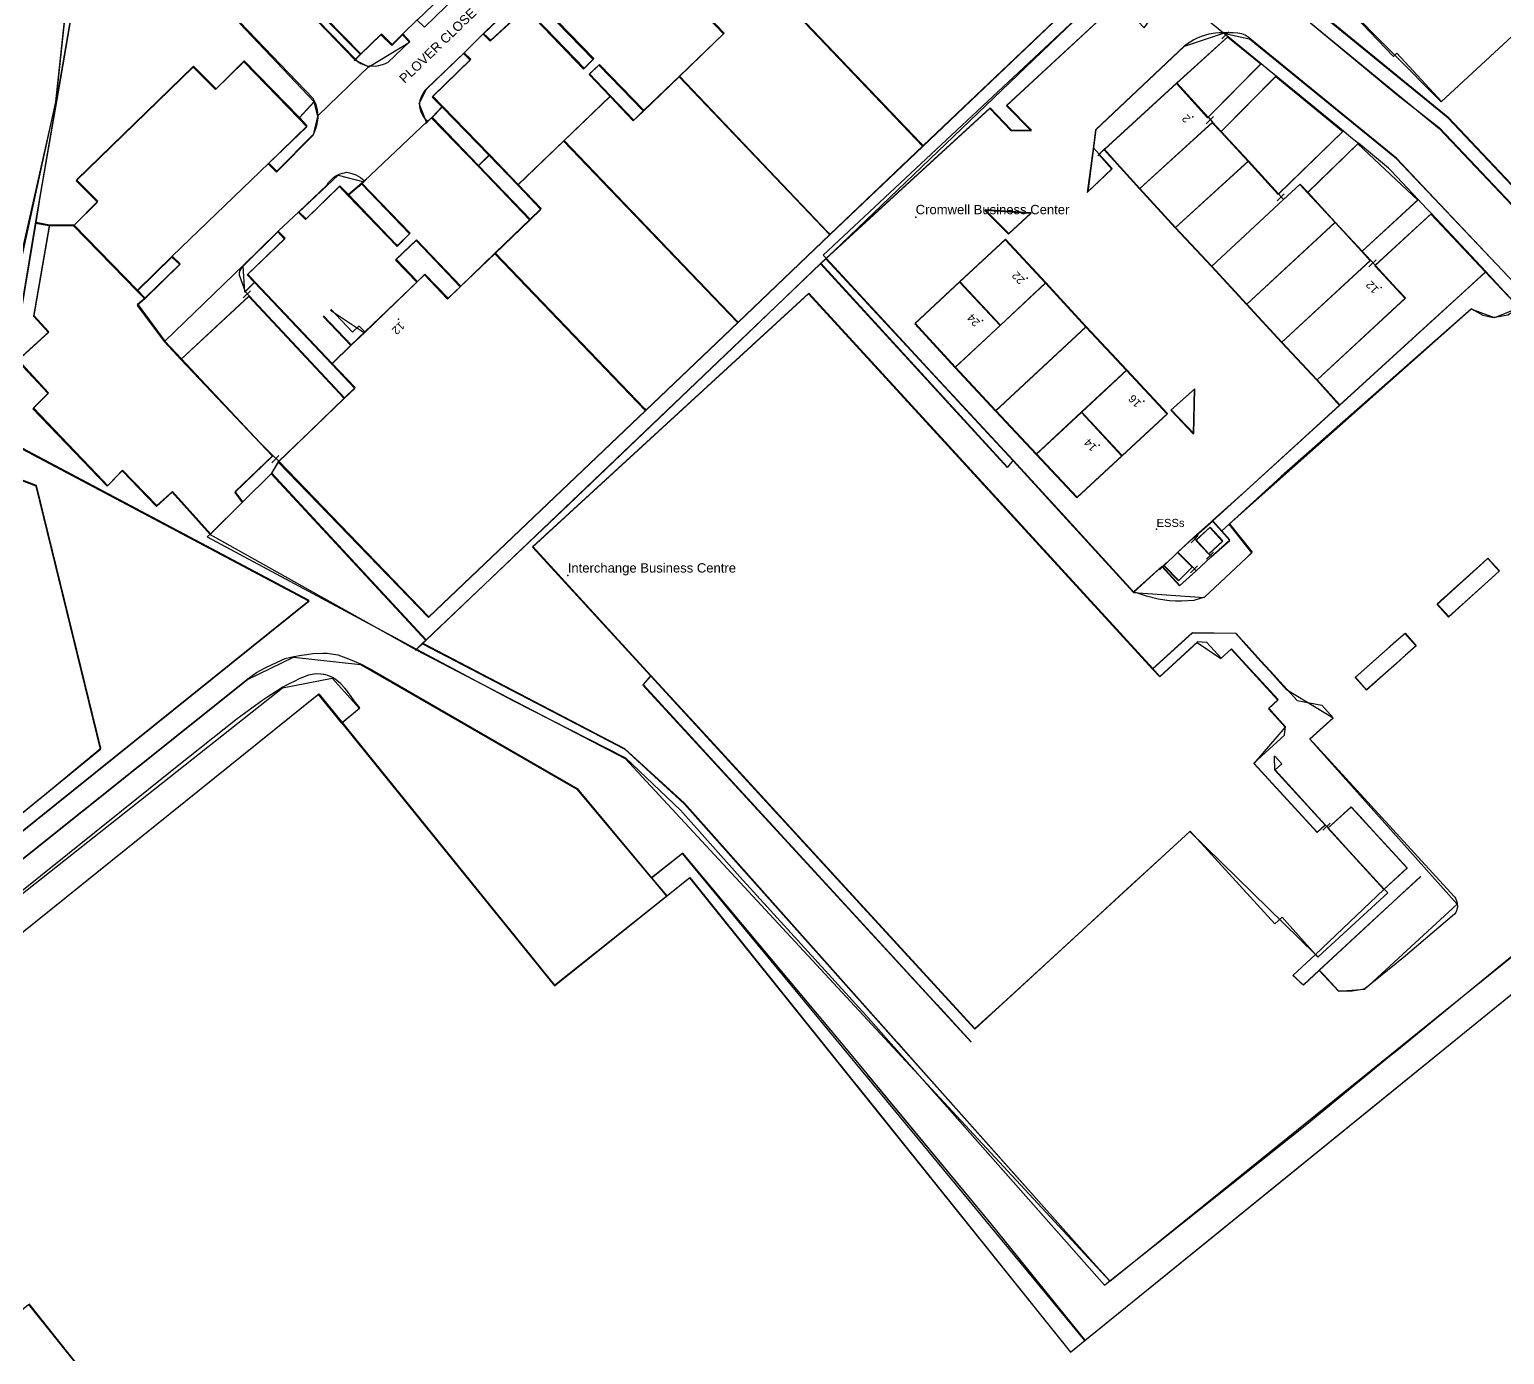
# Model space of a CAD drawing. Header units: millimetres. Extents: x 111502 to 977541, y 8702 to 1044108.
# Drawn here: x 488807.8 to 489015.1, y 243066.6 to 243252.7 of the extents above; entities that cross this region are included whole.
import ezdxf
from ezdxf.enums import TextEntityAlignment as Align

# ---------------------------------------------------------------- set-up
doc = ezdxf.new("R2010")
doc.units = ezdxf.units.MM
doc.header["$LTSCALE"] = 0.25
doc.linetypes.add('DASHED2', pattern=[9.525, 6.35, -3.175])
doc.layers.add('E HVSS As Laid HV', color=10, linetype='Continuous')
doc.layers.add('X HVSS Site Background', color=8, linetype='Continuous')
doc.styles.add('85C29BD3-77E0-4928-B775-6F', font='arial.ttf', dxfattribs={"height": 0.2})

# ---------------------------------------------------------------- blocks, each defined once
blk = doc.blocks.new('Gas OS')
at = {"layer": 'X HVSS Site Background'}
for points in [[(506.8, -616.07), (521.41, -604.26), (578.93, -558.11), (535.54, -535.13), (540.5, -505.06), (546.71, -468.85), (559.29, -392.98), (604.03, -383.11), (614.12, -387.21), (641.48, -406.5)], [(520.39, -602.72), (549.64, -578.89), (540.58, -541.97), (534.35, -539.64)], [(532.54, -537.4), (543.33, -487.98), (545.39, -468.66), (550.74, -432.99), (549.21, -421.38), (553.84, -420.35), (549.66, -400.65), (545.01, -401.6), (538.84, -402.59), (539.92, -411), (535.89, -415)], [(896.21, -573.52), (850.11, -614.4), (837.92, -602.5), (783.88, -537.64), (738.98, -490.2), (678.35, -440.83), (678.69, -436.36), (684.38, -431.71), (689.79, -432), (687.54, -434.13), (706.36, -454.21), (710.26, -450.52), (715.16, -455.71), (710.59, -460.28), (738.06, -487.99), (749.85, -477.07), (699.05, -423.23), (694.85, -425.82), (694.35, -421.83), (696.55, -416.93), (699.95, -421.03), (720, -402.2)], [(677.42, -426.15), (679.33, -428.16), (674.83, -432.55), (677.4, -434.99), (676.25, -438.63), (677.55, -442.28), (737.77, -491.69), (782.28, -538.64), (836.5, -603.6), (840.91, -608.81)], [(647.36, -438.53), (650.5, -442.13), (653.89, -438.98), (663.4, -448.97), (658.6, -453.58), (660.73, -455.81), (665.7, -451.02), (687.36, -473.12), (665.22, -494.22), (652.13, -506.67), (630.94, -484.46), (637.2, -478.42), (633.95, -475.03), (640.68, -468.55), (665.22, -494.22)], [(574.62, -538.57), (573.63, -540.23), (595.35, -563.66), (650.84, -510.72), (677.05, -539.35), (677.88, -538.39), (651.57, -510.01), (674.62, -488.91), (677.57, -492.01), (680.41, -492.06), (676.97, -488.51), (692.8, -473.86), (696.31, -477.56), (698.56, -474.46), (698.47, -471.07), (671.2, -449.87), (669.66, -451.73), (667.56, -449.92), (669.1, -448.07), (671.2, -449.87)], [(573.49, -469.69), (585.38, -482.08), (587.33, -483.05), (593.05, -479.59), (592.05, -478.54), (590.56, -480.04), (589.05, -478.54), (586.15, -481.33), (581.26, -476.34), (584.3, -473.34), (581.1, -470.15), (586.25, -465.34), (589.2, -468.54), (592.4, -465.59), (597.14, -470.49), (598.7, -472.09), (594.15, -476.49), (595.15, -477.49), (599.6, -473.14), (599.4, -468.39), (598, -469.69), (592.55, -464.01), (590.53, -465.92), (587.16, -462.94)], [(581.35, -468.51), (579.91, -469.89), (577.11, -472.59), (573.49, -469.69), (570.35, -472.7), (571.86, -474.24), (569.15, -476.9), (579.65, -487.99)], [(610.81, -476.39), (617.53, -483.36), (618.87, -482), (612.1, -475.04), (610.81, -476.39), (609.35, -474.89), (604.41, -479.43), (603.41, -478.48), (608.36, -473.74), (612.83, -474.05)], [(687.36, -473.12), (688.68, -474.46), (651.57, -510.01)], [(744.28, -511.88), (749, -516.91), (780.14, -550.32), (781.68, -556.44), (780.09, -562.34), (774.01, -568.5), (770.55, -571.8), (772.84, -571.99), (781.09, -564.03), (783.48, -556.83), (781.88, -549.63), (777.38, -544.04), (731.77, -495.99), (711.11, -479.16), (707.42, -478.35), (701.92, -480.21), (689.47, -491.96), (689.12, -494.5), (688.32, -500.7), (691.76, -497.41), (689.93, -495.38)], [(707.22, -479.12), (708.23, -478.11)], [(577.52, -490.32), (569.76, -482.34), (565.8, -486.25), (562.65, -483.1), (546.21, -499.05), (549.2, -502.04), (545.85, -505.4), (554.77, -514.55), (559.66, -509.78), (560.76, -510.83), (555.85, -515.65), (554.77, -514.55)], [(585.27, -482.22), (586.28, -481.21)], [(595.46, -490.83), (594.4, -488.19), (595.45, -486.19), (600.65, -481.19), (601.6, -482.09), (596.25, -487.29), (597.64, -488.71), (596.15, -490.24), (602.69, -497.02), (609.96, -504.58)], [(630.94, -484.46), (625.93, -489.26), (619.67, -482.8), (618.29, -484.15), (621.26, -487.23), (614.72, -493.48), (639.2, -519), (626.22, -531.36), (605.04, -509.3), (609.96, -504.58), (611.51, -503.07), (608.26, -499.67), (604.26, -495.49), (597.64, -488.71)], [(695.67, -500.2), (690.67, -494.7), (700.87, -485.4)], [(621.26, -487.23), (624.5, -490.62), (625.93, -489.26)], [(595.3, -491.04), (596.32, -490.02)], [(705.04, -491.07), (706.06, -490.05)], [(707.07, -492.2), (710.92, -496.35)], [(608.26, -499.67), (614.72, -493.48)], [(689.79, -495.55), (690.8, -494.54)], [(720.58, -527.08), (723.77, -530.61), (744.28, -511.88), (736.61, -503.73), (728.73, -511), (732.97, -515.59), (720.58, -527.08), (715.63, -521.79), (728.08, -510.29), (726.9, -509.01), (734.77, -501.77), (726.35, -493.86), (719.25, -500.75), (718.17, -499.59), (715.83, -501.75), (705.76, -511.11)], [(602.69, -497.02), (604.26, -495.49)], [(584.4, -501.12), (586.31, -499.49), (593.07, -506.53), (591.3, -508.28), (584.4, -501.12), (583.21, -499.88), (578.46, -504.5), (577.46, -503.52), (583.01, -498.29), (586.65, -499.19)], [(585.98, -499.84), (586.99, -498.83)], [(714.98, -501.88), (715.99, -500.87)], [(719.25, -500.75), (723.13, -504.94), (726.9, -509.01)], [(545.85, -505.4), (542.41, -505.41), (540.21, -518.09), (542.3, -520.39), (537.98, -524.35), (542.28, -528.96), (540.14, -531.08), (550.56, -541.98), (552.68, -539.81), (557.48, -544.8), (559.7, -542.79), (565.02, -548.75)], [(542.41, -505.41), (540.5, -505.06)], [(715.63, -521.79), (710.68, -516.44), (705.76, -511.11), (700.67, -505.69)], [(710.68, -516.44), (723.13, -504.94)], [(581.94, -517.22), (586.71, -520.4), (594.1, -513.3), (595.16, -512.28), (598.41, -515.68), (600.19, -513.96), (593.97, -507.46), (591.11, -510.19), (594.1, -513.3)], [(652.13, -506.67), (639.2, -519)], [(682.42, -513.45), (676.07, -519.4), (670.37, -513.31), (676.77, -507.36), (682.42, -513.45), (688.12, -519.6), (675.43, -531.4), (669.72, -525.3), (664.07, -519.15), (670.37, -513.31)], [(600.19, -513.96), (605.04, -509.3)], [(650.7, -510.87), (651.71, -509.86)], [(727.9, -511.15), (728.91, -510.14)], [(571.27, -513.36), (582.12, -524.83), (585.37, -528.22), (583.89, -529.64)], [(555.85, -515.65), (554.79, -516.57), (558.61, -521.69), (560.94, -524.17), (573.8, -537.75), (568.51, -542.83), (569.56, -544.27)], [(626.22, -531.36), (595.73, -560.42), (574.62, -538.57), (583.89, -529.64), (570.48, -515.32), (560.94, -524.17)], [(569.69, -515.52), (570.7, -514.51)], [(720.91, -610), (723.6, -612.91), (727.31, -612.6), (740.29, -600.67), (719.57, -577.5), (722.86, -574.55), (716.33, -570.55), (713.99, -567.97), (712.68, -566.54), (710.63, -564.28), (709.18, -562.67), (703.07, -562.59), (697.49, -567.65), (649.13, -514.93), (610.34, -550.53), (626.96, -568.63), (625.87, -569.9), (671.99, -620.06)], [(580.93, -518.14), (584.81, -522.22), (586.71, -520.4)], [(749, -516.91), (745.54, -518.31), (742.26, -517.09), (708.26, -547.3)], [(669.72, -525.3), (676.07, -519.4)], [(687.48, -531.59), (693.83, -525.7), (688.12, -519.6)], [(582.12, -524.83), (584.81, -522.22)], [(693.18, -537.74), (699.53, -531.84), (693.83, -525.7)], [(694.79, -556.88), (698.81, -553.25), (701.27, -555.97), (703.56, -553.91), (705.73, -551.91), (708.34, -549.57), (707.19, -548.29), (705.9, -546.86), (723.77, -530.61)], [(675.43, -531.4), (681.13, -537.49)], [(573.7, -538.66), (574.71, -537.65)], [(677.88, -538.39), (694.79, -556.88), (704.76, -557.6), (711.45, -551.31), (708.26, -547.3), (707.19, -548.29)], [(573.63, -540.23), (569.56, -544.27), (565.02, -548.75), (594.01, -564.93), (623.39, -580.2), (691.47, -653.66)], [(701, -551.28), (703.06, -553.36), (701.15, -555.26), (699.08, -553.16), (701, -551.28), (703.25, -549.21), (705.9, -546.86)], [(702.91, -549.9), (703.92, -548.88)], [(705.05, -552.22), (706.06, -551.21)], [(698.45, -553.71), (699.46, -552.69)], [(702.81, -554.15), (703.82, -553.14)], [(594.59, -564.4), (595.6, -563.39)], [(593.92, -565.04), (594.93, -564.02)], [(594.86, -564.12), (623.3, -578.92), (631.66, -586.57), (691.47, -653.66), (787.19, -576.44), (782.86, -571.44), (790.49, -567.63), (791.88, -567.63), (795.69, -568.63), (808.19, -580.72), (810.5, -586.42), (809.2, -593.41), (802.19, -599.63), (801, -598.04), (807.69, -592.41), (808.79, -587.12), (806.6, -581.62), (795.69, -568.63)], [(697.49, -567.65), (698.49, -568.74), (703.78, -563.9), (707.09, -566.19), (708.55, -564.86), (715.1, -572), (713.77, -573.22), (716.14, -575.8), (711.71, -580.93), (720.6, -590.62), (721.74, -589.58), (714.67, -581.88), (714.61, -579.92)], [(491.83, -700.25), (465.84, -647.95), (465.04, -643.69), (466.4, -638.67), (473.75, -633.02), (478.76, -632.24), (483.11, -635.29), (490.11, -629.51), (492.6, -631.25), (508.55, -618.39), (570.28, -569.14), (576.77, -565.98), (586.15, -567.01), (616.56, -584.52), (627.05, -597.03)], [(510.77, -621.18), (575.2, -570.3), (582.21, -568.92), (586.02, -573.21), (583.55, -575.26), (613.42, -612.14), (629.18, -599.58), (632.42, -596.99), (685.95, -663.63), (687.99, -661.98), (748.8, -612.65), (759.09, -625.31)], [(735.15, -596.81), (720.91, -610), (718.71, -612.04), (717.21, -610.71), (720.37, -607.77), (702.75, -590.48), (672.5, -618.22), (626.96, -568.63)], [(583.55, -575.26), (580.28, -571.23), (513.61, -624.8), (510.77, -621.18)], [(720.37, -607.77), (730.01, -598.6), (733.25, -595.62), (725.38, -587.05), (722.14, -590.02), (730.01, -598.6)], [(721.43, -590.3), (722.44, -589.29)], [(687.99, -661.98), (631.43, -593.58), (627.05, -597.03), (629.18, -599.58)], [(531.39, -655.88), (535.75, -652.18), (536.66, -653.32), (533.2, -656.08), (536.07, -659.67), (539.53, -656.93), (558.09, -680.09), (539.27, -695.29)]]:
    blk.add_lwpolyline(points, dxfattribs=at)
for points in [[(712.7, -482.68), (708.04, -478.87), (700.87, -485.4), (705.23, -490.21)], [(715.13, -500.99), (710.92, -496.35), (700.67, -505.69), (695.67, -500.2), (705.87, -490.9), (707.07, -492.2), (714.8, -484.4), (724.25, -492.14)], [(580.16, -490.02), (579.65, -487.99), (577.52, -490.32), (578.63, -491.46), (573.2, -496.68), (574.35, -497.84), (579.55, -492.58)], [(680.36, -503.65), (673.91, -503.21), (677.22, -506.56)], [(571.27, -513.36), (569.91, -514.71), (569.66, -511.03), (574.56, -506.24), (575.51, -507.24), (570.26, -512.28)], [(703.24, -534.64), (703.37, -528.34), (700.08, -531.29)], [(693.18, -537.74), (686.83, -543.59), (681.13, -537.49), (687.48, -531.59)], [(705.38, -551.53), (703.59, -549.58), (705.54, -547.78), (707.33, -549.73)], [(737.48, -558.57), (744.6, -552.14), (746.21, -553.92), (739.09, -560.34)], [(725.98, -568.85), (732.95, -562.67), (734.51, -564.41), (727.55, -570.61)]]:
    blk.add_lwpolyline(points, close=True, dxfattribs=at)
blk = doc.blocks.new('OS MAP 060722')
at = {"layer": 'X HVSS Site Background'}
for points in [[(207.5, 4127.21), (195.72, 4116.29), (189.42, 4123.09), (188.95, 4122.6), (173.59, 4138.69), (168.63, 4143.65), (168.25, 4144.02), (169.02, 4144.79), (169.88, 4145.65), (172.82, 4148.59), (167.92, 4153.79), (164.02, 4150.09), (145.22, 4170.19), (147.47, 4172.31)], [(136.36, 4167.97), (136.01, 4163.49), (154.82, 4148.14), (180.42, 4127.34), (189.42, 4119.99), (196.62, 4114.09), (241.51, 4066.61), (295.52, 4001.72)], [(135.22, 4162.04), (135.52, 4161.74), (138.82, 4159.04), (155.92, 4145.09), (189.42, 4117.29), (195.42, 4112.59), (239.91, 4065.61), (249.34, 4054.3), (258.08, 4043.82), (294.11, 4000.61)], [(54.82, 4133.85), (50.07, 4138.74), (46.87, 4135.79), (43.92, 4138.99), (38.77, 4134.19), (41.97, 4130.99), (38.92, 4127.99), (43.82, 4122.99)], [(-21.98, 4001.59), (-0.38, 4019.1), (7.29, 4025.43), (-1.77, 4062.35), (-7.99, 4064.7), (-8.54, 4065.01), (-8.8, 4065.26), (-9.05, 4065.55), (-9.32, 4065.85), (-9.48, 4066.06), (-9.56, 4066.19), (-9.72, 4066.55), (-9.75, 4066.66), (-9.8, 4066.93), (-9.81, 4067.51), (-9.76, 4068.2), (-9.55, 4069.57), (-9.42, 4070.65), (-9.21, 4071.54), (-9, 4072.43), (-8.81, 4073.21), (1, 4116.37), (3.06, 4135.69)], [(88.6, 4119.86), (93.62, 4124.69), (94.87, 4125.89), (91.62, 4129.29), (98.35, 4135.76)], [(98.35, 4135.76), (122.42, 4110.54), (122.87, 4110.09)], [(-1.83, 4099.28), (-1.15, 4103.43), (1.63, 4119.51), (4.39, 4135.5)], [(31.16, 4134.65), (34.32, 4131.29), (43.02, 4122.29), (43.06, 4122.25)], [(37.32, 4116.34), (37.12, 4116.69), (26.82, 4127.44), (29.52, 4130.09), (28.02, 4131.64)], [(156.13, 4133.23), (165.07, 4125.94)], [(61.07, 4125.84), (64.07, 4128.74), (66.02, 4130.59)], [(109.22, 4094.29), (108.81, 4094.71), (146.35, 4129.84)], [(109.22, 4094.29), (132.27, 4115.39), (135.22, 4112.29), (138.07, 4112.24), (134.62, 4115.79), (150.47, 4130.44)], [(145.02, 4131.19), (122.87, 4110.09)], [(49.72, 4125.79), (51.82, 4127.84)], [(68.47, 4127.94), (67.02, 4129.44), (62.07, 4124.89), (61.07, 4125.84)], [(69.77, 4129.29), (76.54, 4122.33), (75.2, 4120.96), (68.47, 4127.94)], [(43.82, 4122.99), (46.72, 4125.79), (48.22, 4124.29), (49.72, 4125.79)], [(49.72, 4125.79), (50.72, 4124.74), (47.62, 4121.79), (47.22, 4121.59), (46.82, 4121.44), (46.32, 4121.29), (45.82, 4121.19), (45.37, 4121.24), (45, 4121.27)], [(58.32, 4123.14), (61.07, 4125.84)], [(165.07, 4125.94), (164.52, 4125.94), (163.92, 4125.89), (163.02, 4125.74), (161.92, 4125.44), (161.37, 4125.19), (160.87, 4124.94), (160.37, 4124.64), (159.57, 4124.09), (147.12, 4112.34), (146.77, 4109.79)], [(158.52, 4118.89), (165.7, 4125.43)], [(165.07, 4125.94), (165.7, 4125.43)], [(168.77, 4125.14), (168.52, 4125.34), (168.12, 4125.59), (167.62, 4125.79), (167.07, 4125.89), (166.42, 4125.94), (165.07, 4125.94)], [(165.7, 4125.43), (170.35, 4121.62)], [(241.11, 4047.41), (241.21, 4048.41), (241.11, 4049.31), (240.91, 4050.41), (240.81, 4051.01), (240.61, 4051.71), (240.41, 4052.31), (239.91, 4053.71), (239.51, 4054.61), (239.01, 4055.51), (237.91, 4056.71), (235.01, 4060.21), (220.27, 4075.52), (205.82, 4090.89), (190.72, 4106.89), (189.42, 4108.29), (168.77, 4125.14)], [(35.18, 4114.02), (27.42, 4121.99), (23.47, 4118.09), (20.32, 4121.24), (3.87, 4105.29), (6.87, 4102.29), (3.52, 4098.94)], [(37.82, 4114.32), (45, 4121.27)], [(43.82, 4122.99), (43.06, 4122.25)], [(43.06, 4122.25), (43.32, 4121.94), (43.82, 4121.64), (44.52, 4121.34), (44.77, 4121.29), (45, 4121.27)], [(53.12, 4118.14), (58.32, 4123.14)], [(58.32, 4123.14), (59.27, 4122.24), (53.92, 4117.04), (55.31, 4115.62)], [(78.92, 4117.09), (75.96, 4120.17), (77.34, 4121.51), (83.6, 4115.06)], [(170.35, 4121.62), (162.9, 4114.08)], [(170.35, 4121.62), (171.5, 4120.67), (172.45, 4119.9)], [(83.6, 4115.06), (88.6, 4119.86)], [(88.6, 4119.86), (109.42, 4097.99), (109.78, 4097.63)], [(172.45, 4119.9), (164.73, 4112.09)], [(172.45, 4119.9), (177.31, 4115.91), (181.91, 4112.15)], [(53.12, 4118.14), (52.87, 4117.89), (52.67, 4117.64), (52.52, 4117.39), (52.32, 4117.04), (52.12, 4116.44), (52.07, 4116.14), (52.07, 4115.64), (52.12, 4115.29), (52.22, 4114.94), (52.52, 4114.29), (52.72, 4113.99), (53.12, 4113.49)], [(72.38, 4110.83), (78.92, 4117.09)], [(78.92, 4117.09), (82.17, 4113.69), (83.6, 4115.06)], [(148.32, 4109.59), (158.52, 4118.89)], [(158.52, 4118.89), (162.9, 4114.08)], [(37.32, 4116.34), (35.18, 4114.02)], [(37.82, 4114.32), (37.77, 4114.64), (37.72, 4115.09), (37.52, 4115.89), (37.32, 4116.34)], [(53.82, 4114.09), (55.31, 4115.62)], [(55.31, 4115.62), (61.92, 4108.84)], [(30.87, 4107.64), (32.02, 4106.49), (37.22, 4111.74), (37.37, 4112.14), (37.47, 4112.49), (37.62, 4112.94), (37.82, 4113.94), (37.82, 4114.32)], [(30.87, 4107.64), (36.29, 4112.87), (35.18, 4114.02)], [(53.12, 4113.49), (44.32, 4105.14)], [(53.12, 4113.49), (53.82, 4114.09)], [(53.82, 4114.09), (60.35, 4107.3)], [(153.32, 4104.09), (163.52, 4113.39)], [(162.9, 4114.08), (163.52, 4113.39)], [(163.52, 4113.39), (164.73, 4112.09)], [(65.92, 4104.64), (72.38, 4110.83)], [(72.38, 4110.83), (96.62, 4085.54), (96.85, 4085.31)], [(164.73, 4112.09), (168.57, 4107.94)], [(181.91, 4112.15), (172.79, 4103.3)], [(181.91, 4112.15), (182.96, 4111.28), (184.01, 4110.43)], [(60.35, 4107.3), (61.92, 4108.84)], [(61.92, 4108.84), (65.92, 4104.64)], [(122.87, 4110.09), (109.78, 4097.63)], [(146.77, 4109.79), (145.97, 4103.59), (149.42, 4106.89), (147.58, 4108.91)], [(147.58, 4108.91), (146.77, 4109.79)], [(148.32, 4109.59), (147.58, 4108.91)], [(153.32, 4104.09), (150.12, 4107.59), (148.32, 4109.59)], [(184.01, 4110.43), (176.9, 4103.53)], [(192.42, 4102.51), (189.42, 4105.69), (188.6, 4106.58), (188.27, 4106.94), (184.01, 4110.43)], [(17.32, 4094.54), (30.87, 4107.64)], [(60.35, 4107.3), (67.62, 4099.74)], [(158.32, 4098.59), (168.57, 4107.94)], [(168.57, 4107.94), (172.79, 4103.3)], [(35.12, 4100.81), (39.07, 4104.59), (39.27, 4104.89), (40.02, 4105.64), (40.42, 4105.89), (40.67, 4106.04), (40.92, 4106.14), (41.22, 4106.24), (41.52, 4106.29), (41.87, 4106.34), (42.22, 4106.29), (42.57, 4106.19), (43.12, 4105.99), (43.77, 4105.59), (44.32, 4105.14)], [(43.97, 4104.84), (50.73, 4097.79), (48.97, 4096.04), (48.8, 4096.22), (42.06, 4103.21)], [(43.97, 4104.84), (42.06, 4103.21)], [(44.32, 4105.14), (43.97, 4104.84)], [(67.62, 4099.74), (69.17, 4101.24), (65.92, 4104.64)], [(173.48, 4102.53), (175.82, 4104.69), (176.9, 4103.53)], [(42.06, 4103.21), (40.87, 4104.44), (36.12, 4099.82), (35.12, 4100.81)], [(158.32, 4098.59), (153.32, 4104.09)], [(163.4, 4093.18), (173.48, 4102.53)], [(172.79, 4103.3), (173.48, 4102.53)], [(176.9, 4103.53), (180.77, 4099.34)], [(192.42, 4102.51), (184.55, 4095.26)], [(192.42, 4102.51), (193.59, 4101.26), (194.27, 4100.54)], [(32.22, 4098.09), (35.12, 4100.81)], [(138.02, 4100.64), (131.57, 4101.09), (134.87, 4097.74), (138.02, 4100.64)], [(194.27, 4100.54), (186.38, 4093.28)], [(201.92, 4092.39), (194.27, 4100.54)], [(-20.95, 4000.04), (36.57, 4046.2), (-6.8, 4069.2), (-6.7, 4070.94), (-6.51, 4070.9), (-5.64, 4076.15), (-1.83, 4099.28)], [(0.08, 4098.93), (-2.13, 4086.24), (-0.03, 4083.95), (-4.36, 4079.98), (-0.06, 4075.38), (-2.19, 4073.25), (7.6, 4062.98), (8.21, 4062.34), (8.43, 4062.53), (10.34, 4064.52), (15.13, 4059.52), (17.36, 4061.52), (22.68, 4055.56)], [(0.08, 4098.93), (-1.83, 4099.28)], [(3.52, 4098.94), (0.08, 4098.93)], [(3.52, 4098.94), (12.44, 4089.77)], [(62.7, 4095.01), (67.62, 4099.74)], [(163.4, 4093.18), (158.32, 4098.59)], [(168.32, 4087.84), (180.77, 4099.34)], [(180.77, 4099.34), (184.55, 4095.26)], [(27.32, 4093.29), (29.57, 4095.49), (32.22, 4098.09)], [(32.22, 4098.09), (33.17, 4097.09), (27.92, 4092.04), (28.93, 4090.97)], [(57.85, 4090.36), (51.63, 4096.86), (48.78, 4094.13), (51.76, 4091.02)], [(109.78, 4097.63), (96.85, 4085.31)], [(140.07, 4090.84), (134.42, 4096.94), (128.02, 4090.99)], [(12.44, 4089.77), (17.32, 4094.54)], [(17.32, 4094.54), (18.42, 4093.49), (13.52, 4088.69), (13.51, 4088.68)], [(57.85, 4090.36), (62.7, 4095.01)], [(62.7, 4095.01), (83.67, 4073.14), (83.87, 4072.94)], [(108.49, 4093.59), (109.22, 4094.29)], [(109.22, 4094.29), (119.56, 4083.08), (123.97, 4078.29), (135.52, 4065.89)], [(184.55, 4095.26), (185.72, 4093.99)], [(27.32, 4093.29), (16.27, 4082.64)], [(27.32, 4093.29), (26.97, 4092.79), (26.82, 4092.54), (26.7, 4092.22), (26.74, 4091.92), (27.57, 4089.62)], [(52.99, 4040.64), (73.07, 4059.69), (97.22, 4082.74), (108.49, 4093.59)], [(135.52, 4065.89), (134.69, 4064.93), (108.49, 4093.59)], [(168.32, 4087.84), (163.4, 4093.18)], [(173.27, 4082.49), (185.72, 4093.99)], [(186.38, 4093.28), (189.42, 4089.99), (190.62, 4088.69), (189.42, 4087.59), (178.22, 4077.19)], [(181.41, 4073.66), (185.12, 4077.04), (189.42, 4080.99), (199.94, 4090.58), (201.92, 4092.39)], [(185.72, 4093.99), (186.38, 4093.28)], [(206.64, 4087.37), (204.52, 4089.59), (201.92, 4092.39)], [(27.57, 4089.62), (28.93, 4090.97)], [(28.93, 4090.97), (35.79, 4083.71), (39.77, 4079.49)], [(44.37, 4083.92), (51.76, 4091.02)], [(51.76, 4091.02), (52.82, 4092.04), (56.07, 4088.64), (57.85, 4090.36)], [(128.02, 4090.99), (121.72, 4085.14), (127.37, 4078.99)], [(133.72, 4084.89), (128.02, 4090.99)], [(133.72, 4084.89), (140.07, 4090.84)], [(145.77, 4084.69), (140.07, 4090.84)], [(12.44, 4089.77), (13.51, 4088.68)], [(13.51, 4088.68), (12.45, 4087.77), (12.5, 4087.71), (16.27, 4082.64)], [(28.14, 4089), (18.6, 4080.16)], [(27.57, 4089.62), (28.14, 4089)], [(28.14, 4089), (41.54, 4074.67)], [(84.59, 4035.67), (67.98, 4053.77), (106.78, 4089.37), (131.66, 4062.23), (155.12, 4036.62)], [(38.58, 4086.18), (42.47, 4082.09)], [(39.59, 4087.1), (42.64, 4083.87), (43.58, 4084.76), (43.65, 4084.69), (44.37, 4083.92)], [(199.91, 4087.18), (173.18, 4063.61), (165.9, 4056.97)], [(173.27, 4082.49), (168.32, 4087.84)], [(199.91, 4087.18), (201.52, 4086.25), (202.77, 4085.99), (203.19, 4085.97), (205.01, 4086.33), (206.64, 4087.37)], [(42.47, 4082.09), (44.37, 4083.92)], [(96.85, 4085.31), (83.87, 4072.94)], [(127.37, 4078.99), (133.72, 4084.89)], [(133.07, 4072.89), (145.77, 4084.69)], [(151.47, 4078.59), (145.77, 4084.69)], [(16.27, 4082.64), (18.6, 4080.16)], [(39.77, 4079.49), (42.47, 4082.09)], [(178.22, 4077.19), (173.27, 4082.49)], [(18.6, 4080.16), (29.62, 4068.39), (31.45, 4066.57)], [(41.54, 4074.67), (43.02, 4076.09), (39.77, 4079.49)], [(127.37, 4078.99), (133.07, 4072.89)], [(145.12, 4072.69), (151.47, 4078.59)], [(150.82, 4066.54), (157.17, 4072.44), (151.47, 4078.59)], [(160.87, 4069.64), (161.02, 4075.94), (157.72, 4072.99), (160.87, 4069.64)], [(178.22, 4077.19), (181.41, 4073.66)], [(32.27, 4065.74), (36.68, 4069.98), (41.54, 4074.67)], [(163.53, 4057.41), (168.27, 4061.69), (181.41, 4073.66)], [(83.87, 4072.94), (53.37, 4043.89), (32.27, 4065.74)], [(133.07, 4072.89), (138.77, 4066.79)], [(138.77, 4066.79), (145.12, 4072.69)], [(150.82, 4066.54), (145.12, 4072.69)], [(27.22, 4060.05), (26.16, 4061.49), (31.45, 4066.57)], [(31.29, 4064.08), (32.27, 4065.74)], [(31.45, 4066.57), (32.27, 4065.74)], [(135.52, 4065.89), (140.72, 4060.24), (142.29, 4058.51), (152.42, 4047.39)], [(138.77, 4066.79), (144.47, 4060.69), (150.82, 4066.54)], [(31.29, 4064.08), (27.22, 4060.05)], [(52.99, 4040.64), (31.29, 4064.08)], [(27.22, 4060.05), (22.68, 4055.56)], [(165.9, 4056.97), (169.09, 4052.96), (168.27, 4052.19), (162.39, 4046.66), (160.87, 4046.19), (159.17, 4046.09), (158.32, 4046.09), (157.47, 4046.14), (155.87, 4046.39), (154.22, 4046.79), (152.42, 4047.39)], [(160.89, 4055.07), (163.29, 4057.19), (163.53, 4057.41)], [(164.82, 4055.98), (163.53, 4057.41)], [(165.9, 4056.97), (164.83, 4055.99), (164.82, 4055.98)], [(22.68, 4055.56), (22.22, 4055.11), (48.07, 4041.29), (51.65, 4039.37)], [(158.64, 4053), (160.89, 4055.07)], [(160.89, 4055.07), (160.9, 4055.04), (161.03, 4054.91), (161.23, 4054.69)], [(161.23, 4054.69), (163.18, 4056.49), (164.97, 4054.55), (163.01, 4052.75)], [(163.37, 4052.36), (165.97, 4054.71), (164.82, 4055.98)], [(156.72, 4051.12), (158.64, 4053)], [(158.64, 4053), (158.79, 4052.85), (160.7, 4050.9)], [(161.23, 4054.69), (163.01, 4052.75)], [(152.42, 4047.39), (156.45, 4051.02)], [(156.45, 4051.02), (156.72, 4051.12)], [(156.45, 4051.02), (158.91, 4048.3), (161.2, 4050.37)], [(160.7, 4050.9), (158.79, 4049.02), (156.87, 4050.96), (156.72, 4051.12)], [(161.2, 4050.37), (160.7, 4050.9)], [(163.37, 4052.36), (161.2, 4050.37)], [(163.01, 4052.75), (163.37, 4052.36)], [(195.11, 4045.7), (201.52, 4051.49), (202.23, 4052.13), (203.84, 4050.35), (203.17, 4049.74), (196.71, 4043.92), (195.11, 4045.7)], [(52.5, 4040.18), (52.99, 4040.64)], [(155.12, 4036.62), (160.7, 4041.69)], [(179.37, 4014.68), (178.23, 4013.63), (169.34, 4023.33), (173.62, 4027.25), (173.63, 4027.37), (173.77, 4028.46), (171.41, 4031.05), (172.73, 4032.26), (167.68, 4037.77), (166.18, 4039.41), (164.73, 4038.08), (162.7, 4040.29), (161.41, 4040.37), (156.12, 4035.53), (155.12, 4036.62)], [(160.7, 4041.69), (166.81, 4041.59), (168.26, 4039.99)], [(183.62, 4035.4), (187.76, 4039.1), (189.02, 4040.22), (190.58, 4041.6), (192.14, 4039.84), (190.61, 4038.48), (189.35, 4037.36), (185.18, 4033.65), (183.62, 4035.4)], [(-33.81, 3985.92), (27.92, 4035.17), (29.16, 4036.06), (30.37, 4036.73), (32.05, 4037.54), (33.17, 4038.03), (34.41, 4038.33), (35.5, 4038.49), (36.24, 4038.61), (37.05, 4038.72), (38.48, 4038.79), (39.07, 4038.78), (40.57, 4038.56), (42.08, 4037.99), (42.9, 4037.66), (43.79, 4037.29), (45.02, 4036.64), (74.2, 4019.77), (84.69, 4007.24)], [(51.65, 4039.37), (52.5, 4040.18)], [(51.65, 4039.37), (65.27, 4032.09), (81.02, 4024.09), (88.75, 4016.74), (97.08, 4007.35), (114.81, 3987.93), (148.34, 3950), (149.07, 3950.59)], [(149.07, 3950.59), (146.63, 3953.28), (121.83, 3981.2), (89.3, 4017.71), (84.08, 4022.49), (80.94, 4025.37), (52.5, 4040.18)], [(168.26, 4039.99), (170.31, 4037.73)], [(170.31, 4037.73), (171.62, 4036.29)], [(171.62, 4036.29), (173.96, 4033.71)], [(41.19, 4029.04), (43.66, 4031.09), (42.89, 4032.1), (42.35, 4032.86), (42.15, 4033.12), (41.84, 4033.53), (41.57, 4033.89), (40.99, 4034.49), (40.67, 4034.78), (40.2, 4035.16), (39.85, 4035.39), (39.75, 4035.44), (39.42, 4035.57), (39.06, 4035.7), (38.65, 4035.78), (38.53, 4035.79), (38.18, 4035.83), (37.65, 4035.87), (37.26, 4035.82), (36.46, 4035.68), (35.25, 4035.24), (34.35, 4034.77), (33.95, 4034.59), (33.36, 4034.28), (32.84, 4034), (31.93, 4033.42), (30.74, 4032.64), (30.04, 4032.18), (26.45, 4029.56), (17.77, 4022.66), (-31.6, 3983.12)], [(84.59, 4035.67), (83.51, 4034.4), (129.6, 3984.2)], [(178, 3996.47), (174.02, 4000.89), (173.29, 4001.7), (172.29, 4000.78), (169.8, 4003.5), (160.38, 4013.78), (158.53, 4012.09), (150.97, 4005.19), (145.27, 3999.94), (133.97, 3989.54), (130.12, 3986.04), (92.87, 4026.64), (84.59, 4035.67)], [(-28.75, 3979.5), (37.92, 4033.08), (41.19, 4029.04)], [(173.96, 4033.71), (175.41, 4032.12), (178.87, 4031.48), (180.48, 4029.71), (177.19, 4026.76), (197.47, 4004.6), (197.56, 4004.5), (197.66, 4004.36), (197.73, 4004.23), (197.85, 4003.88), (197.9, 4003.58), (197.93, 4003.31), (197.93, 4003.09), (197.87, 4002.83), (197.8, 4002.6), (197.71, 4002.37), (197.54, 4002.13), (191.26, 3996.79), (190.32, 3995.99), (189.42, 3995.29), (189.32, 3995.19), (184.92, 3991.64), (184.32, 3991.49), (183.12, 3991.29), (182.23, 3991.29), (181.87, 3991.29), (181.24, 3991.34), (181.22, 3991.34)], [(41.19, 4029.04), (71.05, 3992.13), (86.81, 4004.7)], [(149.07, 3950.59), (155.22, 3955.49), (176.52, 3972.44), (188.41, 3982.16), (189.42, 3982.99), (203.63, 3994.65), (207.22, 3997.59), (227.42, 4013.69), (244.42, 4027.49), (244.81, 4027.8)], [(179.37, 4014.68), (172.3, 4022.38), (173.25, 4023.25), (172.24, 4024.35)], [(183.01, 4017.21), (179.77, 4014.24)], [(187.63, 4005.65), (190.87, 4008.62), (186.01, 4013.94), (184.31, 4015.78), (183.01, 4017.21)], [(179.77, 4014.24), (179.37, 4014.68)], [(187.63, 4005.65), (186.02, 4007.41), (182.78, 4010.95), (181.03, 4012.87), (179.77, 4014.24)], [(145.6, 3942.26), (132.39, 3958.62), (112.06, 3983.2), (89.06, 4010.7), (84.69, 4007.24)], [(84.69, 4007.24), (86.81, 4004.7)], [(86.81, 4004.7), (90.04, 4007.28), (143.56, 3940.61), (145.6, 3942.26)], [(192.78, 4007.43), (186.62, 4001.74), (178.52, 3994.25)], [(178, 3996.47), (178.33, 3996.1), (179.59, 3997.26), (188.15, 4005.1), (187.63, 4005.65)], [(178, 3996.47), (177.99, 3996.46), (175.39, 3994.06), (174.83, 3993.54), (175.37, 3993.02), (175.79, 3992.62), (176.32, 3992.21)], [(178.52, 3994.25), (177.06, 3992.89), (176.32, 3992.21)], [(178.52, 3994.25), (179.18, 3993.6), (181.22, 3991.34)], [(145.6, 3942.26), (163.82, 3957.04), (189.42, 3977.79), (206.42, 3991.59)], [(-2.85, 3947.36), (4.23, 3938.48), (15.7, 3924.19)]]:
    blk.add_lwpolyline(points, dxfattribs=at)
at = {"layer": 'X HVSS Site Background', "flags": 128}
for points in [[(195.11, 4045.7), (201.52, 4051.49), (201.52, 4051.49), (202.23, 4052.13), (202.23, 4052.13), (203.84, 4050.35), (203.84, 4050.35), (203.17, 4049.74), (203.17, 4049.74), (196.71, 4043.92), (196.71, 4043.92), (195.11, 4045.7)], [(183.62, 4035.4), (187.76, 4039.1), (187.76, 4039.1), (189.02, 4040.22), (189.02, 4040.22), (190.58, 4041.6), (190.58, 4041.6), (192.14, 4039.84), (192.14, 4039.84), (190.61, 4038.48), (190.61, 4038.48), (189.35, 4037.36), (189.35, 4037.36), (185.18, 4033.65), (185.18, 4033.65), (183.62, 4035.4)], [(171.65, 4036.25), (173.96, 4033.71)], [(179.37, 4014.68), (178.23, 4013.63), (178.23, 4013.63), (169.34, 4023.33), (169.34, 4023.33), (173.62, 4027.25), (173.62, 4027.25), (173.63, 4027.37), (173.63, 4027.37), (173.77, 4028.46), (173.77, 4028.46), (171.41, 4031.05), (171.41, 4031.05), (172.73, 4032.26), (172.73, 4032.26), (170.31, 4034.91)], [(173.96, 4033.71), (175.41, 4032.12), (175.41, 4032.12), (178.87, 4031.48), (178.87, 4031.48), (180.48, 4029.71), (180.48, 4029.71), (177.19, 4026.76), (177.19, 4026.76), (197.47, 4004.6), (197.47, 4004.6), (197.56, 4004.5), (197.56, 4004.5), (197.66, 4004.36), (197.66, 4004.36), (197.73, 4004.23), (197.73, 4004.23), (197.85, 4003.88), (197.85, 4003.88), (197.9, 4003.58), (197.9, 4003.58), (197.93, 4003.31), (197.93, 4003.31), (197.93, 4003.09), (197.93, 4003.09), (197.87, 4002.83), (197.87, 4002.83), (197.8, 4002.6), (197.8, 4002.6), (197.71, 4002.37), (197.71, 4002.37), (197.54, 4002.13), (197.54, 4002.13), (191.26, 3996.79), (191.26, 3996.79), (190.32, 3995.99), (190.32, 3995.99), (189.42, 3995.29), (189.42, 3995.29), (189.32, 3995.19), (189.32, 3995.19), (184.92, 3991.64), (184.92, 3991.64), (184.32, 3991.49), (184.32, 3991.49), (183.12, 3991.29), (183.12, 3991.29), (182.23, 3991.29), (182.23, 3991.29), (181.87, 3991.29), (181.87, 3991.29), (181.24, 3991.34), (181.24, 3991.34), (181.22, 3991.34)], [(149.07, 3950.59), (155.22, 3955.49), (155.22, 3955.49), (176.52, 3972.44), (176.52, 3972.44), (188.41, 3982.16), (188.41, 3982.16), (189.42, 3982.99), (189.42, 3982.99), (203.63, 3994.65), (203.63, 3994.65), (207.22, 3997.59), (207.22, 3997.59), (227.42, 4013.69), (227.42, 4013.69), (244.42, 4027.49), (244.42, 4027.49), (244.81, 4027.8)], [(179.37, 4014.68), (172.3, 4022.38), (172.3, 4022.38), (173.25, 4023.25), (173.25, 4023.25), (172.24, 4024.35)], [(183.01, 4017.21), (179.77, 4014.24)], [(187.63, 4005.65), (190.87, 4008.62), (190.87, 4008.62), (186.01, 4013.94), (186.01, 4013.94), (184.31, 4015.78), (184.31, 4015.78), (183.01, 4017.21)], [(178, 3996.47), (174.02, 4000.89), (174.02, 4000.89), (173.29, 4001.7), (173.29, 4001.7), (172.29, 4000.78), (172.29, 4000.78), (169.8, 4003.5), (169.8, 4003.5), (160.38, 4013.78), (160.38, 4013.78), (158.53, 4012.09), (158.53, 4012.09), (150.97, 4005.19), (150.97, 4005.19), (145.27, 3999.94), (145.27, 3999.94), (133.97, 3989.54), (133.97, 3989.54), (130.12, 3986.04), (130.12, 3986.04), (125.97, 3990.57)], [(179.77, 4014.24), (179.37, 4014.68)], [(187.63, 4005.65), (186.02, 4007.41), (186.02, 4007.41), (182.78, 4010.95), (182.78, 4010.95), (181.03, 4012.87), (181.03, 4012.87), (179.77, 4014.24)], [(192.78, 4007.43), (186.62, 4001.74), (186.62, 4001.74), (178.52, 3994.25)], [(178, 3996.47), (178.33, 3996.1), (178.33, 3996.1), (179.59, 3997.26), (179.59, 3997.26), (188.15, 4005.1), (188.15, 4005.1), (187.63, 4005.65)], [(178, 3996.47), (177.99, 3996.46), (177.99, 3996.46), (175.39, 3994.06), (175.39, 3994.06), (174.83, 3993.54), (174.83, 3993.54), (175.37, 3993.02), (175.37, 3993.02), (175.79, 3992.62), (175.79, 3992.62), (176.32, 3992.21)], [(178.52, 3994.25), (177.06, 3992.89), (177.06, 3992.89), (176.32, 3992.21)], [(178.52, 3994.25), (179.18, 3993.6), (179.18, 3993.6), (181.22, 3991.34)], [(145.6, 3942.26), (163.82, 3957.04), (163.82, 3957.04), (189.42, 3977.79), (189.42, 3977.79), (206.42, 3991.59)], [(124.82, 3989.41), (129.6, 3984.2)], [(118.81, 3983.41), (148.34, 3950), (148.34, 3950), (149.07, 3950.59)], [(149.07, 3950.59), (146.63, 3953.28), (146.63, 3953.28), (121.83, 3981.2), (121.83, 3981.2), (119.37, 3983.96)], [(145.6, 3942.26), (132.39, 3958.62), (132.39, 3958.62), (115.02, 3979.62)], [(113.48, 3978.08), (143.56, 3940.61), (143.56, 3940.61), (145.6, 3942.26)]]:
    blk.add_lwpolyline(points, dxfattribs=at)
at = {"layer": 'X HVSS Site Background'}
for p in [(54.62, 4124.14), (160.77, 4114.15), (121.8, 4100.06), (137.47, 4091.48), (187.22, 4090.17), (49.1, 4085.69), (131.18, 4085.53), (153.84, 4074.17), (147.6, 4067.99), (155.65, 4056.19), (72.9, 4049.72)]:
    blk.add_point(p, dxfattribs=at)
at = {"layer": 'X HVSS Site Background', "style": '85C29BD3-77E0-4928-B775-6F'}
blk.add_text('PLOVER CLOSE', height=1.3125, rotation=44, dxfattribs=at).set_placement((54.62, 4124.14), align=Align.MIDDLE_CENTER)
for s, height, rotation, p in [('2', 1.12, 133, (160.77, 4114.15)), ('22', 1.125, 133, (137.47, 4091.48)), ('12', 1.125, 133, (187.22, 4090.17)), ('24', 1.125, 133, (131.18, 4085.53)), ('12', 1.125, 223.9, (49.1, 4085.69)), ('16', 1.125, 133, (153.84, 4074.17)), ('14', 1.125, 133, (147.6, 4067.99))]:
    blk.add_text(s, height=height, rotation=rotation, dxfattribs=at).set_placement(p, align=Align.BOTTOM_LEFT)
for s, height, p in [('Cromwell Business Center', 1.3125, (121.8, 4100.06)), ('ESSs', 1.125, (155.65, 4056.19)), ('Interchange Business Centre', 1.3125, (72.9, 4049.72))]:
    blk.add_text(s, height=height, dxfattribs=at).set_placement(p, align=Align.BOTTOM_LEFT)

msp = doc.modelspace()

# ---------------------------------------------------------------- linework, layer by layer
at = {"lineweight": 0}
msp.add_circle((488727.82, 239008.33), 11388.42, dxfattribs=at)
at = {"layer": 'X HVSS Site Background', "lineweight": 0}
for p in [(488865.2, 243250.45), (488971.35, 243240.46), (488932.38, 243226.37), (488948.05, 243217.79), (488997.8, 243216.48), (488859.68, 243212), (488941.76, 243211.84), (488964.42, 243200.48), (488958.18, 243194.3), (488966.23, 243182.5), (488883.48, 243176.03)]:
    msp.add_point(p, dxfattribs=at)

# ---------------------------------------------------------------- block references
at = {"layer": 'E HVSS As Laid HV', "linetype": 'DASHED2', "lineweight": 0}
msp.add_blockref('OS MAP 060722', (488810.58, 239126.31), dxfattribs=at)
at = {"layer": 'X HVSS Site Background', "lineweight": 0}
msp.add_blockref('Gas OS', (488268.18, 243730.52), dxfattribs=at)

# ---------------------------------------------------------------- texts
at = {"layer": 'X HVSS Site Background', "lineweight": 0, "style": '85C29BD3-77E0-4928-B775-6F'}
msp.add_text('PLOVER CLOSE', height=1.3125, rotation=44, dxfattribs=at).set_placement((488865.2, 243250.45), align=Align.MIDDLE_CENTER)
for s, height, rotation, p in [('2', 1.12, 133, (488971.35, 243240.46)), ('22', 1.125, 133, (488948.05, 243217.79)), ('12', 1.125, 133, (488997.8, 243216.48)), ('12', 1.125, 223.9, (488859.68, 243212)), ('24', 1.125, 133, (488941.76, 243211.84)), ('16', 1.125, 133, (488964.42, 243200.48)), ('14', 1.125, 133, (488958.18, 243194.3))]:
    msp.add_text(s, height=height, rotation=rotation, dxfattribs=at).set_placement(p, align=Align.BOTTOM_LEFT)
for s, height, p in [('Cromwell Business Center', 1.3125, (488932.38, 243226.37)), ('ESSs', 1.125, (488966.23, 243182.5)), ('Interchange Business Centre', 1.3125, (488883.48, 243176.03))]:
    msp.add_text(s, height=height, dxfattribs=at).set_placement(p, align=Align.BOTTOM_LEFT)

doc.saveas('drawing.dxf')
